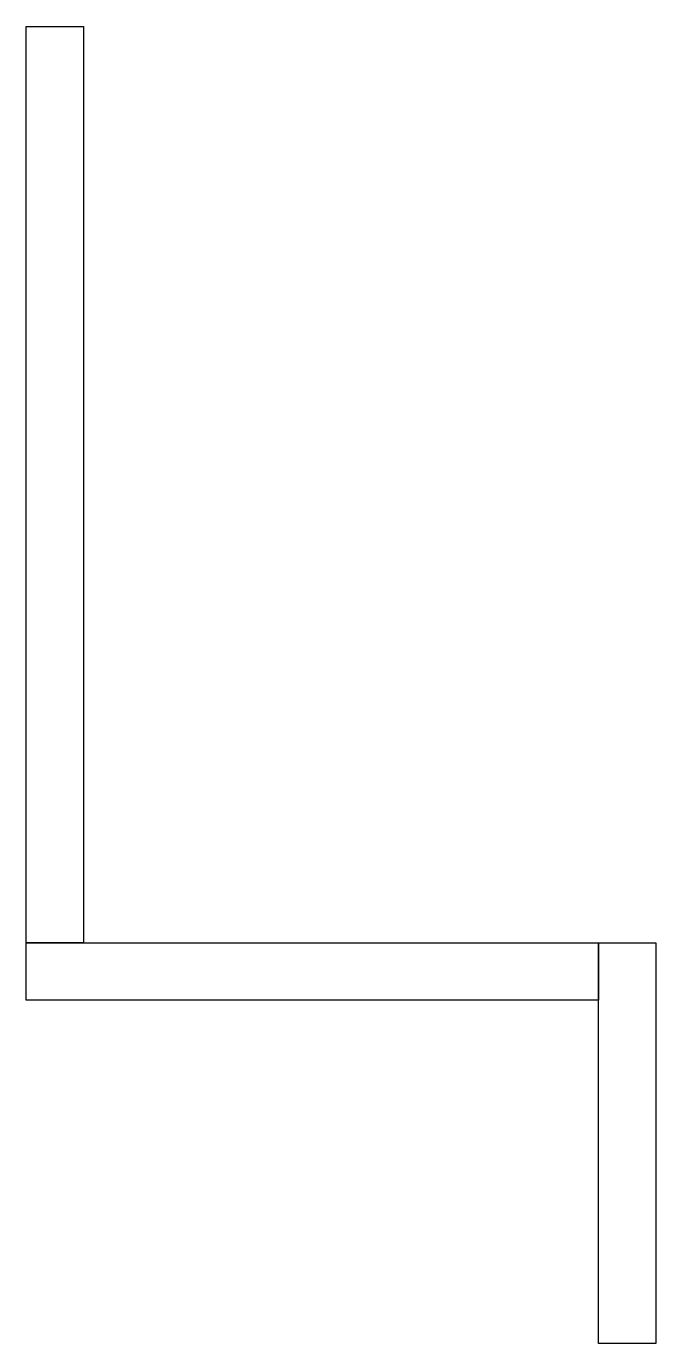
# Model space of a CAD drawing. Header units: millimetres. Extents: x -2 to 20, y -14 to 32.
import ezdxf

# ---------------------------------------------------------------- set-up
doc = ezdxf.new("R2010")
doc.units = ezdxf.units.MM
doc.layers.get('0').update_dxf_attribs({"linetype": 'CONTINUOUS'})

msp = doc.modelspace()

# ---------------------------------------------------------------- linework, layer by layer
msp.add_lwpolyline([(0, 0), (-2, 0), (18, 0), (20, 0), (20, -14), (18, -14), (18, 0), (18, -2), (-2, -2), (-2, 0), (-2, 32), (0, 32)], close=True)

doc.saveas('drawing.dxf')
